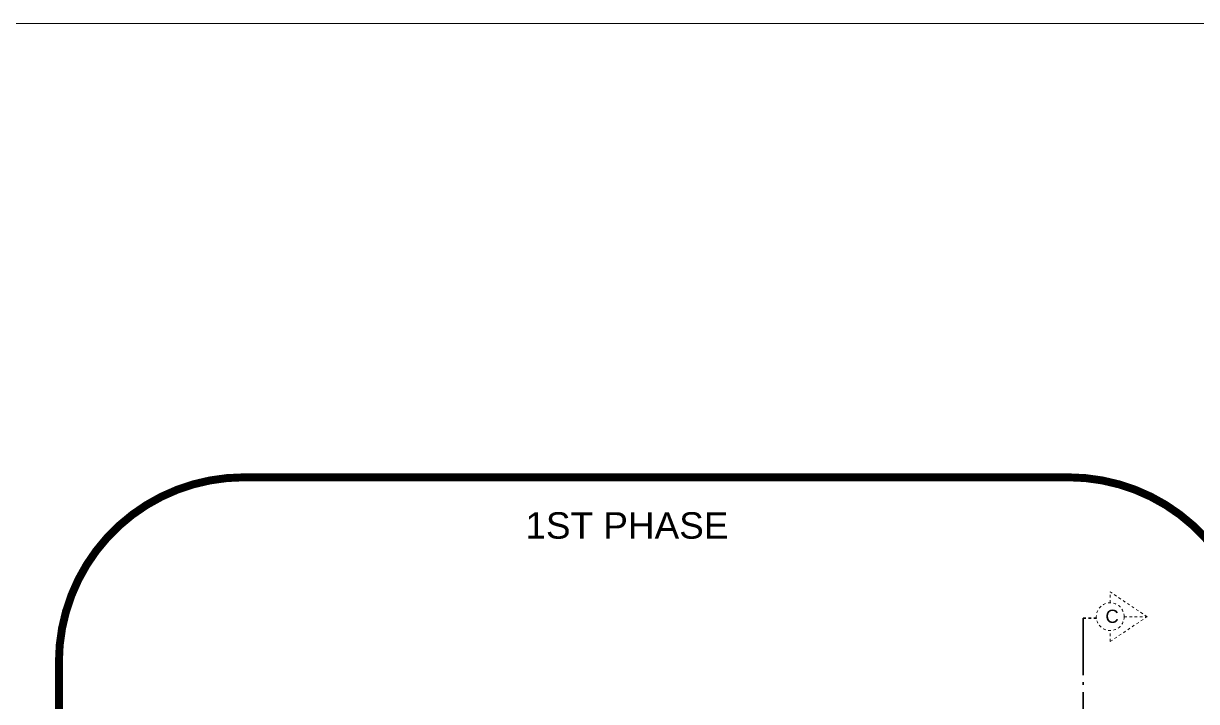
# Model space of a CAD drawing. Header units: millimetres. Extents: x 1898 to 3725, y 783 to 1532.
# Drawn here: x 2288.38 to 2332.78, y 1302.54 to 1328.21 of the extents above; entities that cross this region are included whole.
import ezdxf

# ---------------------------------------------------------------- set-up
doc = ezdxf.new("R2010")
doc.units = ezdxf.units.MM
for name, pattern in [('ACAD_ISO04W100', [30, 24, -3, 0, -3]), ('DASHED', [0.75, 0.5, -0.25]), ('DASHED2', [0.375, 0.25, -0.125])]:
    doc.linetypes.add(name, pattern=pattern)
doc.layers.get('0').update_dxf_attribs({"lineweight": 20})
for name, color, linetype, lineweight in [('DIM', 6, 'Continuous', 18), ('Dimens', 251, 'Continuous', 18), ('Section', 72, 'DASHED2', 30), ('section line', 74, 'ACAD_ISO04W100', 30)]:
    doc.layers.add(name, color=color, linetype=linetype, lineweight=lineweight)
doc.styles.add('L120', font='arial.ttf', dxfattribs={"height": 0.6})
doc.styles.get("Standard").update_dxf_attribs({"font": 'arial.ttf', "height": 0.2})

# ---------------------------------------------------------------- blocks, each defined once
blk = doc.blocks.new('BDHVBFH')
at = {"layer": 'Section', "color": 7, "linetype": 'ByBlock', "lineweight": 20, "ltscale": 0.05}
for p, q in [((5432.399, -574.787), (5431.461, -576.186)), ((5432.399, -575.66), (5432.399, -574.787)), ((5433.338, -576.186), (5432.399, -574.787)), ((5431.873, -576.186), (5431.461, -576.186)), ((5433.338, -576.186), (5432.925, -576.186))]:
    blk.add_line(p, q, dxfattribs=at)
blk.add_circle((5432.399, -576.186), 0.526, dxfattribs=at)
blk = doc.blocks.new('A$C321216A2')
at = {"layer": 'Section', "ltscale": 0.05}
for p, q in [((1.36, 33.062), (1.86, 33.062)), ((1.36, -7.582), (1.86, -7.582))]:
    blk.add_line(p, q, dxfattribs=at)
at = {"layer": 'section line', "ltscale": 0.09}
blk.add_line((1.36, 33.062), (1.36, -7.582), dxfattribs=at)
at = {"layer": 'Section', "rotation": 270}
for p in [(578.569, 5465.513), (578.569, 5424.868)]:
    blk.add_blockref('BDHVBFH', p, dxfattribs=at)
at = {"layer": 'section line', "ltscale": 0.07, "char_height": 0.5, "attachment_point": 1}
for s, width, heights, insert in [('C', 1.05451, [0], (2.202, 33.38)), ("C'", 0.53707, [0.266], (2.118, -7.282))]:
    blk.add_mtext_dynamic_manual_height_columns(s, width=width, gutter_width=12.5, heights=heights, dxfattribs=dict(at, insert=insert))

msp = doc.modelspace()

# ---------------------------------------------------------------- linework, layer by layer
at = {"layer": 'DIM', "linetype": 'Continuous'}
msp.add_lwpolyline([(2246.9181, 1328.2075), (3090.9806, 1328.2075), (3090.9806, 1182.0657), (2246.9181, 1182.0657)], close=True, dxfattribs=at)
at = {"layer": 'Dimens', "color": 1, "linetype": 'DASHED', "lineweight": 15, "ltscale": 10, "const_width": 0.3}
msp.add_lwpolyline([(2296.7178, 1311.0278), (2327.9311, 1311.0278, -0.4142136), (2334.9311, 1304.0278), (2334.9311, 1265.2566, -0.4142136), (2327.9311, 1258.2566), (2296.7178, 1258.2566, -0.4142136), (2289.7178, 1265.2566), (2289.7178, 1304.0278, -0.4142136)], format="xyb", close=True, dxfattribs=at)

# ---------------------------------------------------------------- block references
at = {"lineweight": 15}
msp.add_blockref('A$C321216A2', (2327.1285, 1272.6369), dxfattribs=at)

# ---------------------------------------------------------------- texts
at = {"layer": 'Dimens', "color": 1, "linetype": 'DASHED', "lineweight": 15, "ltscale": 10, "insert": (2307.3754, 1309.7055), "char_height": 1, "width": 9.930816, "attachment_point": 1, "style": 'L120'}
msp.add_mtext('1ST PHASE ', dxfattribs=at)

doc.saveas('drawing.dxf')
